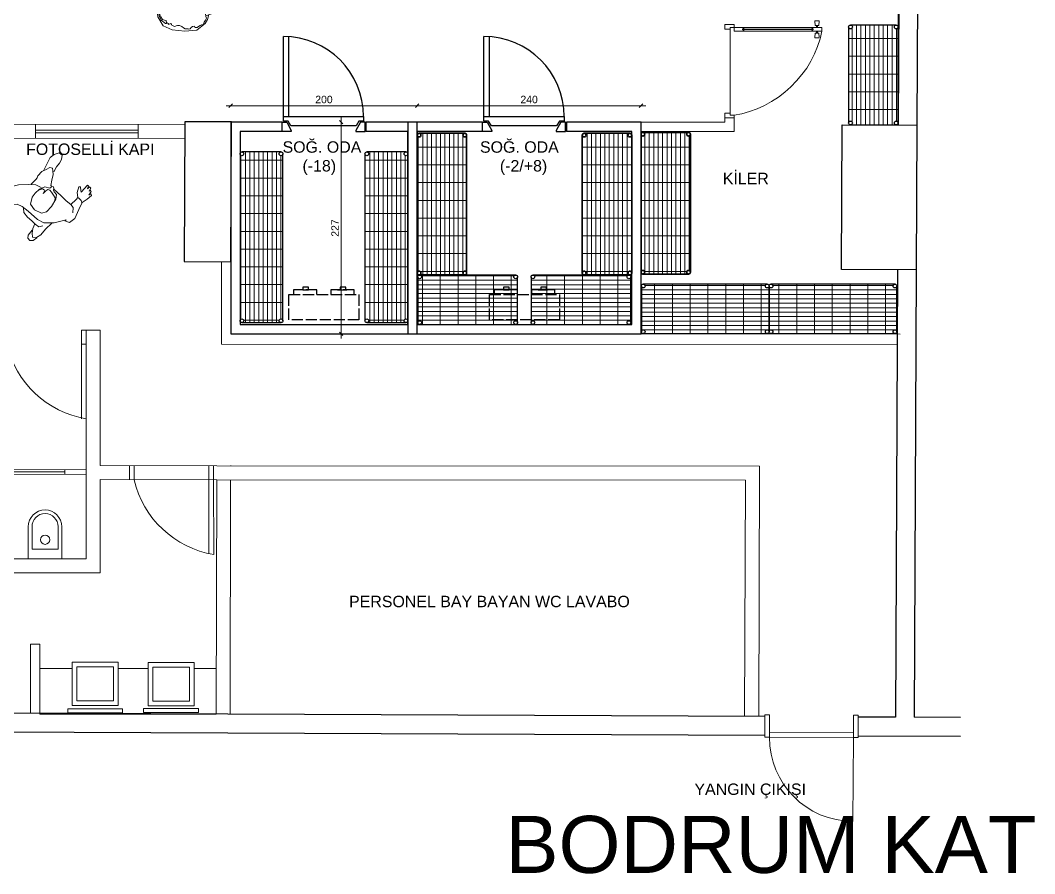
# Model space of a CAD drawing. Header units: inches. Extents: x 33469 to 138684, y -86444 to -29699.
# Drawn here: x 77168 to 78256, y -42187 to -41272 of the extents above; entities that cross this region are included whole.
import ezdxf

# ---------------------------------------------------------------- set-up
doc = ezdxf.new("R2010")
doc.units = ezdxf.units.IN
doc.header["$MEASUREMENT"] = 0
doc.linetypes.add('ACAD_ISO02W100', pattern=[15, 12, -3])
doc.layers.get('0').update_dxf_attribs({"lineweight": 9})
doc.layers.get('Defpoints').update_dxf_attribs({"lineweight": 15})
for name, color, linetype, lineweight in [('-DWG_ANA', 7, 'Continuous', 50), ('2d-yazı', 255, 'Continuous', 20), ('CİHAZ', 7, 'Continuous', 15), ('KAPı', 7, 'Continuous', 5), ('Layer4', 200, 'Continuous', 9), ('olcu', 7, 'Continuous', 15), ('s-kapi', 140, 'Continuous', 25), ('TEFRIS', 251, 'Continuous', 5)]:
    doc.layers.add(name, color=color, linetype=linetype, lineweight=lineweight)
doc.layers.add('2-SPS-IBW', color=5, linetype='Continuous')
doc.layers.add('2-SPS-RCN', color=2, linetype='Continuous')
doc.styles.add('ATALAY', font='arial.ttf')
doc.styles.add('oz2', font='arial.ttf', dxfattribs={"height": 8})
doc.dimstyles.new('Copy of 1_100', dxfattribs={"dimscale": 25, "dimtxt": 8, "dimasz": 0.15, "dimexe": 0.2, "dimexo": 0, "dimgap": 0.1, "dimtad": 1, "dimrnd": 1, "dimzin": 12, "dimdsep": 46, "dimtxsty": 'oz2', "dimblk": 'OBLIQUE', "dimcen": 0, "dimdle": 0.2, "dimse1": 1, "dimse2": 1, "dimclrd": 256, "dimclre": 256, "dimclrt": 256, "dimadec": 0, "dimazin": 0, "dimtfac": 0.18, "dimtix": 1, "dimtmove": 2, "dimatfit": 0, "dimldrblk": 'OBLIQUE', "dimfxl": 1, "dimtolj": 1, "dimtzin": 0, "dimlwd": -1, "dimlwe": -1, "dimarcsym": 0})

# ---------------------------------------------------------------- blocks, each defined once
blk = doc.blocks.new('A$C185E62C8')
at = {"layer": 's-kapi', "linetype": 'ACAD_ISO02W100'}
for points in [[(75, 8), (0, 8), (0, 35), (75, 35)], [(14, 3), (14, 0), (20, 0), (20, 3)], [(54, 3), (54, 0), (60, 0), (60, 3)]]:
    blk.add_lwpolyline(points, close=True, dxfattribs=at)
for points in [[(5, 8), (5, 3), (30, 3), (30, 8)], [(22.9, 3), (12.9, 3)], [(45, 8), (45, 3), (70, 3), (70, 8)]]:
    blk.add_lwpolyline(points, dxfattribs=at)
blk = doc.blocks.new('A$C65CD48C0')
at = {"layer": 's-kapi', "linetype": 'Continuous'}
for points in [[(0, 102), (0, 92), (5, 92), (10, 101), (10, 102)], [(89, 102), (89, 92), (84, 92), (79, 101), (79, 102)], [(87.5, 91), (87.5, 86), (1.5, 86), (1.5, 91), (6.5, 91), (9.5, 96), (79.5, 96), (82.5, 91)]]:
    blk.add_lwpolyline(points, close=True, dxfattribs=at)
for points in [[(81.5, 86), (81.5, 0.2)], [(87.5, 86), (87.5, 0)]]:
    blk.add_lwpolyline(points, dxfattribs=at)
blk.add_arc((87.5, 86), 86, 180, 270, dxfattribs=at)
blk = doc.blocks.new('470')
at = {"layer": 'KAPı'}
h = blk.add_hatch(dxfattribs=at)
h.set_pattern_fill('GRATE', color=4, scale=6, style=0)
h.set_pattern_definition([(0, (8084.701, -1385.949), (0, 4.7625), []), (90, (8084.7, -1385.949), (-19.05, 1e-15), [])])
h.paths.add_polyline_path([(6561, 3664.3, -0.414214), (6563, 3662.3, -1), (6559, 3662.3), (6559, 3620.3, -1), (6563, 3620.3, -0.414214), (6561, 3618.3), (6740, 3618.3, -0.414214), (6738, 3620.3, -1), (6742, 3620.3), (6742, 3662.3, -1), (6738, 3662.3, -0.414214), (6740, 3664.3)])
at = {"layer": 'CİHAZ', "color": 6, "lineweight": 30}
for points in [[(6559, 3662.3), (6559, 3620.3)], [(6740, 3664.3), (6561, 3664.3)], [(6742, 3620.3), (6742, 3662.3)], [(6561, 3618.3), (6740, 3618.3)]]:
    blk.add_lwpolyline(points, dxfattribs=at)
for centre in [(6561, 3662.3), (6740, 3662.3), (6561, 3620.3), (6740, 3620.3)]:
    blk.add_circle(centre, 2, dxfattribs=at)
blk = doc.blocks.new('0460')
at = {"layer": 'KAPı'}
h = blk.add_hatch(dxfattribs=at)
h.set_pattern_fill('GRATE', color=4, scale=6, style=0)
h.set_pattern_definition([(0, (8337.18, -1305.273), (0, 4.7625), []), (90, (8337.18, -1305.273), (-19.05, 1e-15), [])])
h.paths.add_polyline_path([(6813.5, 3752, -0.414214), (6815.5, 3750, -1), (6811.5, 3750), (6811.5, 3701, -1), (6815.5, 3701, -0.414214), (6813.5, 3699), (6961.5, 3699, -0.414214), (6959.5, 3701, -1), (6963.5, 3701), (6963.5, 3750, -1), (6959.5, 3750, -0.414214), (6961.5, 3752)])
at = {"layer": 'CİHAZ', "color": 6, "lineweight": 35}
for points in [[(6811.5, 3750), (6811.5, 3701)], [(6961.5, 3752), (6813.5, 3752)], [(6963.5, 3701), (6963.5, 3750)], [(6813.5, 3699), (6961.5, 3699)]]:
    blk.add_lwpolyline(points, dxfattribs=at)
for centre in [(6813.5, 3750), (6961.5, 3750), (6813.5, 3701), (6961.5, 3701)]:
    blk.add_circle(centre, 2, dxfattribs=at)
blk = doc.blocks.new('0458')
at = {"layer": 'KAPı'}
h = blk.add_hatch(dxfattribs=at)
h.set_pattern_fill('GRATE', color=4, scale=6, style=0)
h.set_pattern_definition([(0, (8335.027, -1208.5916), (0, 4.7625), []), (90, (8335.027, -1208.592), (-19.05, 1e-15), [])])
h.paths.add_polyline_path([(6811.3, 3848.7, -0.414214), (6813.3, 3846.7, -1), (6809.3, 3846.7), (6809.3, 3797.7, -1), (6813.3, 3797.7, -0.414214), (6811.3, 3795.7), (6944.3, 3795.7, -0.414214), (6942.3, 3797.7, -1), (6946.3, 3797.7), (6946.3, 3846.7, -1), (6942.3, 3846.7, -0.414214), (6944.3, 3848.7)])
at = {"layer": 'CİHAZ', "color": 6, "lineweight": 30}
for points in [[(6809.3, 3846.7), (6809.3, 3797.7)], [(6944.3, 3848.7), (6811.3, 3848.7)], [(6946.3, 3797.7), (6946.3, 3846.7)], [(6811.3, 3795.7), (6944.3, 3795.7)]]:
    blk.add_lwpolyline(points, dxfattribs=at)
for centre in [(6811.3, 3846.7), (6944.3, 3846.7), (6811.3, 3797.7), (6944.3, 3797.7)]:
    blk.add_circle(centre, 2, dxfattribs=at)
blk = doc.blocks.new('0454')
at = {"layer": 'KAPı'}
h = blk.add_hatch(dxfattribs=at)
h.set_pattern_fill('GRATE', color=4, scale=6, style=0)
h.set_pattern_definition([(0, (8335.027, -1021.127), (0, 4.7625), []), (90, (8335.027, -1021.127), (-19.05, 1e-15), [])])
h.paths.add_polyline_path([(6811.3, 4036.1, -0.414214), (6813.3, 4034.1, -1), (6809.3, 4034.1), (6809.3, 3985.1, -1), (6813.3, 3985.1, -0.414214), (6811.3, 3983.1), (6914.3, 3983.1, -0.414214), (6912.3, 3985.1, -1), (6916.3, 3985.1), (6916.3, 4034.1, -1), (6912.3, 4034.1, -0.414214), (6914.3, 4036.1)])
at = {"layer": 'CİHAZ', "color": 6, "lineweight": 30}
for points in [[(6914.3, 4036.1), (6811.3, 4036.1)], [(6809.3, 4034.1), (6809.3, 3985.1)], [(6916.3, 3985.1), (6916.3, 4034.1)], [(6811.3, 3983.1), (6914.3, 3983.1)]]:
    blk.add_lwpolyline(points, dxfattribs=at)
for centre in [(6811.3, 4034.1), (6914.3, 4034.1), (6811.3, 3985.1), (6914.3, 3985.1)]:
    blk.add_circle(centre, 2, dxfattribs=at)
blk = doc.blocks.new('04567')
for p, q in [((4074.4, 1193.6), (4074.4, 1197.5)), ((4074.9, 1198), (4078.9, 1197.6)), ((4079.4, 1197.1), (4079.4, 1194)), ((4081.4, 1200.6), (4085.4, 1200.6)), ((4081.4, 1190.6), (4081.4, 1200.6)), ((4085.4, 1200.6), (4085.4, 1190.6)), ((4087.5, 1197.1), (4087.5, 1194)), ((4091.9, 1198), (4087.9, 1197.6)), ((4092.5, 1193.6), (4092.5, 1197.5)), ((4078.9, 1193.5), (4074.9, 1193.1)), ((4079.4, 1196.1), (4081.4, 1196.1)), ((4079.4, 1195.1), (4079.4, 1196.1)), ((4081.4, 1195.1), (4079.4, 1195.1)), ((4081.4, 1196.1), (4081.4, 1195.1)), ((4081.4, 1190.6), (4081.4, 1116.6)), ((4082.9, 1190.6), (4081.4, 1190.6)), ((4082.9, 1191.6), (4082.9, 1190.6)), ((4083.9, 1191.6), (4082.9, 1191.6)), ((4083.2, 1191.6), (4083.2, 1115.6)), ((4083.4, 1191.6), (4083.4, 1115.6)), ((4083.7, 1191.6), (4083.7, 1115.6)), ((4083.9, 1190.6), (4083.9, 1191.6)), ((4085.4, 1190.6), (4083.9, 1190.6)), ((4085.4, 1196.1), (4085.4, 1195.1)), ((4087.5, 1196.1), (4085.4, 1196.1)), ((4085.4, 1195.1), (4087.5, 1195.1)), ((4085.4, 1190.6), (4085.4, 1116.6)), ((4087.5, 1195.1), (4087.5, 1196.1)), ((4087.9, 1193.5), (4091.9, 1193.1)), ((4081.4, 1116.6), (4081.4, 1106.6)), ((4082.9, 1116.6), (4081.4, 1116.6)), ((4082.9, 1115.6), (4082.9, 1116.6)), ((4083.9, 1115.6), (4082.9, 1115.6)), ((4083.9, 1116.6), (4083.9, 1115.6)), ((4085.4, 1116.6), (4083.9, 1116.6)), ((4085.4, 1106.6), (4085.4, 1116.6)), ((3988.4, 1106.6), (3991.4, 1106.6)), ((3988.4, 1096.6), (3988.4, 1106.6)), ((3991.4, 1106.6), (3991.4, 1102.6)), ((3991.4, 1102.6), (3993.4, 1102.6)), ((3993.4, 1102.6), (4083.4, 1102.6)), ((3993.4, 1102.6), (3993.4, 1096.6)), ((4081.4, 1106.6), (4085.4, 1106.6)), ((4083.4, 1102.6), (4083.4, 1096.6)), ((4085.4, 1102.6), (4083.4, 1102.6)), ((4088.4, 1106.6), (4085.4, 1106.6)), ((4085.4, 1106.6), (4085.4, 1102.6)), ((4088.4, 1096.6), (4088.4, 1106.6)), ((3993.4, 1096.6), (3988.4, 1096.6)), ((4083.4, 1096.6), (4088.4, 1096.6))]:
    blk.add_line(p, q)
for centre, major_axis, ratio, start_param, end_param in [((4075.4, 1116.3), (65.6, 68.5), 0.782726, 0.814304, 2.327289), ((4074.9, 1197.5), (0.354, 0.354), 1, 0.68573, 2.356194), ((4078.9, 1197.1), (-0.354, 0.354), 1, 3.926991, 5.398118), ((4088, 1197.1), (0.354, 0.354), 1, 0.885067, 2.356194), ((4092, 1197.5), (0.354, 0.354), 1, 5.497787, 7.168252), ((4074.9, 1193.6), (-0.354, 0.354), 1, 0.785398, 2.455863), ((4078.9, 1194), (0.354, 0.354), 1, 4.026659, 5.497787), ((4083.1, 1190.7), (-0.584, 0.584), 1, 0.897697, 2.413612), ((4083.7, 1190.7), (0.584, 0.584), 1, 3.869573, 5.385489), ((4088, 1194), (-0.354, 0.354), 1, 0.785398, 2.256526), ((4092, 1193.6), (0.354, 0.354), 1, 3.827322, 5.497787), ((4083.1, 1116.5), (0.584, 0.584), 1, 0.72798, 2.243896), ((4083.7, 1116.5), (-0.584, 0.584), 1, 4.039289, 5.555205)]:
    blk.add_ellipse(centre, major_axis=major_axis, ratio=ratio, start_param=start_param, end_param=end_param)
blk = doc.blocks.new('1035')
at = {"layer": 'TEFRIS', "lineweight": -2}
for p, q in [((5445.6, 1599.4), (5444.6, 1598)), ((5450.3, 1598.1), (5445.6, 1599.4)), ((5449.6, 1600.9), (5447.7, 1599.8)), ((5447.7, 1599.8), (5450.3, 1598.1)), ((5454.7, 1597.8), (5449.6, 1600.9)), ((5440.8, 1595.1), (5440.4, 1593.8)), ((5440.4, 1593.8), (5449.6, 1589.2)), ((5444.1, 1594.7), (5440.8, 1595.1)), ((5442.6, 1598), (5441.5, 1596.4)), ((5441.5, 1596.4), (5444.1, 1594.7)), ((5446, 1597.2), (5442.6, 1598)), ((5447.8, 1588.4), (5444.4, 1587.2)), ((5444.6, 1598), (5446, 1597.2)), ((5449.6, 1589.2), (5447.8, 1588.4)), ((5459.8, 1593.5), (5454.7, 1597.8)), ((5468.1, 1592.4), (5459.8, 1593.5)), ((5478.7, 1591), (5468.1, 1592.4)), ((5484.4, 1587), (5478.7, 1591)), ((5444.4, 1587.2), (5444.9, 1585.3)), ((5444.9, 1585.3), (5451.1, 1585.2)), ((5451.1, 1585.2), (5456.2, 1587.6)), ((5456.2, 1587.6), (5458.5, 1586.5)), ((5458.5, 1586.5), (5465.5, 1582.7)), ((5465.5, 1582.7), (5463.3, 1576.6)), ((5489.4, 1571.3), (5482.6, 1582.7)), ((5482.6, 1582.7), (5484.2, 1581.6)), ((5484.2, 1581.6), (5484.4, 1587)), ((5459.2, 1569.4), (5455.2, 1560.8)), ((5463.3, 1576.6), (5459.2, 1569.4)), ((5492.9, 1560.6), (5489.4, 1571.3)), ((5491.2, 1553.3), (5492.9, 1560.6)), ((5457.2, 1546.9), (5456.1, 1540.6)), ((5485.5, 1541), (5491.2, 1553.3)), ((5456.1, 1540.6), (5457.9, 1533.3)), ((5482.7, 1533.4), (5485.5, 1541)), ((5457.9, 1533.3), (5461.6, 1522.8)), ((5481.8, 1527.3), (5482.7, 1533.4)), ((5483.5, 1524), (5481.8, 1527.3)), ((5486.3, 1520.7), (5483.5, 1524)), ((5461.6, 1522.8), (5464.7, 1517.7)), ((5464.7, 1517.7), (5472.8, 1514.3)), ((5472.8, 1514.3), (5475.3, 1510.4)), ((5485.3, 1515.2), (5487, 1518)), ((5489.3, 1516.7), (5485.3, 1515.2)), ((5487, 1518), (5486.3, 1520.7)), ((5491.8, 1516.2), (5489.3, 1516.7)), ((5489.4, 1512.2), (5489.5, 1513.9)), ((5494, 1509.3), (5489.4, 1512.2)), ((5489.5, 1513.9), (5491.8, 1514.8)), ((5491.8, 1514.8), (5491.8, 1516.2)), ((5475.3, 1510.4), (5481, 1508.8)), ((5481, 1508.8), (5482, 1505.5)), ((5482, 1505.5), (5486.2, 1502.2)), ((5487.4, 1502.7), (5485.9, 1505.3)), ((5485.9, 1505.3), (5490.3, 1503.2)), ((5486.2, 1502.2), (5487.4, 1502.7)), ((5491.6, 1504), (5488.1, 1506.7)), ((5488.1, 1506.7), (5493.5, 1505)), ((5494.6, 1506.1), (5489.7, 1508.9)), ((5489.7, 1508.9), (5493.5, 1508)), ((5490.3, 1503.2), (5491.6, 1504)), ((5493.5, 1508), (5494, 1509.3)), ((5493.5, 1505), (5494.6, 1506.1))]:
    blk.add_line(p, q, dxfattribs=at)
for points in [[(5460.5, 1593.4), (5458, 1591.9), (5456.4, 1588.3)], [(5465.4, 1582.5), (5467.7, 1585.9), (5473.3, 1587.1)], [(5496.5, 1551.6), (5502.1, 1551.1), (5506.9, 1552.1), (5510.9, 1553.6), (5510.1, 1557.6), (5506, 1561.3), (5498.5, 1564.5), (5490.5, 1568.9)], [(5438.7, 1544.2), (5423.8, 1546.9), (5419.2, 1549.8), (5416.1, 1554.4), (5417.5, 1558.4), (5422, 1559), (5426.6, 1558), (5431.3, 1556.1), (5437.3, 1554.9)], [(5452.7, 1556.9), (5452.1, 1556.2), (5446.5, 1555.7), (5440.2, 1555.3), (5436.4, 1553.7), (5433.9, 1552.4), (5434.1, 1549.4), (5437.2, 1546.5), (5440.5, 1542.6), (5446.5, 1539.9), (5448.7, 1539.8), (5450.6, 1538.9), (5457, 1535.6)], [(5460.2, 1545.8), (5458.1, 1548.8), (5458.6, 1550.8), (5460.1, 1551.5), (5462.7, 1550.8), (5459.3, 1552.6), (5457.3, 1554.5), (5457.3, 1556.7), (5458.8, 1558.9), (5461.2, 1562), (5463.6, 1564.6), (5466.5, 1565)], [(5483.9, 1535.2), (5488.2, 1536.9), (5492.1, 1542.1), (5494.5, 1547.9), (5496.7, 1552.1), (5498.5, 1556.9), (5496.1, 1560.7)], [(5504, 1551.1), (5510.3, 1548.6), (5513.4, 1549), (5515.2, 1551.8), (5514.2, 1555.3), (5510.1, 1558.3)], [(5485, 1515.2), (5483.6, 1511.8), (5481.1, 1509)]]:
    blk.add_lwpolyline(points, dxfattribs=at)
blk.add_lwpolyline([(5452.6, 1559), (5453.3, 1557.4), (5455.1, 1556), (5455.4, 1550.5), (5459.5, 1545.8), (5464.8, 1542.6), (5470.1, 1540.7), (5477.6, 1541.3), (5482.3, 1546.9), (5483.6, 1555.4), (5480.5, 1559.8), (5473.4, 1563.5), (5464.8, 1565.7), (5459.7, 1564.9), (5457.5, 1561.5), (5456.5, 1560.4), (5453.9, 1560.1)], close=True, dxfattribs=at)
blk = doc.blocks.new('02007')
at = {"layer": 'TEFRIS', "lineweight": -2}
for p, q in [((22505.4, 8449), (22508.4, 8455.9)), ((22501.1, 8440.5), (22502.9, 8447.1)), ((22502.9, 8447.1), (22505, 8450.3)), ((22505, 8450.3), (22505.4, 8449)), ((22498.2, 8419.3), (22499.8, 8431.4)), ((22499.8, 8431.4), (22500.3, 8434.3)), ((22500.3, 8434.3), (22501.8, 8435.5)), ((22502.2, 8437.6), (22501.1, 8440.5)), ((22501.8, 8435.5), (22502.2, 8437.6)), ((22502.2, 8435.2), (22503.6, 8433.6)), ((22503.6, 8433.6), (22506.6, 8433.6)), ((22506.6, 8433.6), (22507.3, 8434.4)), ((22507, 8431.8), (22509.2, 8423)), ((22507.9, 8436.6), (22508.3, 8435.7)), ((22508.3, 8435.7), (22508.4, 8433.9)), ((22553, 8431.2), (22553.5, 8432.2)), ((22554.1, 8428.5), (22553, 8431.2)), ((22553.5, 8432.2), (22555, 8431.4)), ((22554.1, 8434.3), (22555.2, 8434.9)), ((22555, 8431.4), (22554.1, 8434.3)), ((22555.2, 8434.9), (22556.2, 8434.4)), ((22556.2, 8434.4), (22556.5, 8435.2)), ((22556.5, 8435.2), (22558, 8434.9)), ((22558, 8434.9), (22559.6, 8429.8)), ((22559.6, 8429.8), (22559.5, 8432.2)), ((22559.5, 8432.2), (22560.6, 8431.5)), ((22560.6, 8431.5), (22561.5, 8429.9)), ((22509.2, 8423), (22513.5, 8412.2)), ((22515.4, 8419.9), (22513.5, 8412.2)), ((22548, 8421.8), (22545.9, 8415.9)), ((22549.7, 8423.6), (22548, 8421.8)), ((22551.7, 8422), (22549.7, 8423.6)), ((22554.7, 8416.2), (22551.7, 8422)), ((22552, 8428.6), (22552.2, 8429.7)), ((22555.1, 8420.9), (22552, 8428.6)), ((22552.2, 8429.7), (22554.1, 8428.5)), ((22557.8, 8414), (22555.1, 8420.9)), ((22561.5, 8429.9), (22561.9, 8426.8)), ((22561.9, 8426.8), (22562.9, 8422.3)), ((22562.9, 8422.3), (22562.6, 8418.4)), ((22499.7, 8406.3), (22498.2, 8419.3)), ((22513.5, 8412.2), (22512.5, 8407.1)), ((22516.9, 8417.6), (22515.9, 8418.9)), ((22518.6, 8413.8), (22516.9, 8417.6)), ((22518.4, 8408), (22522.1, 8411.6)), ((22519.2, 8410.1), (22518.6, 8413.8)), ((22522.1, 8411.6), (22525.8, 8412)), ((22525.8, 8412), (22534.9, 8409.6)), ((22528.1, 8407.6), (22529.9, 8408.8)), ((22529.9, 8408.8), (22532.3, 8408.8)), ((22532.3, 8408.8), (22532, 8407.3)), ((22534.9, 8409.6), (22544.6, 8410.8)), ((22544.6, 8410.8), (22549.8, 8410.1)), ((22545.9, 8415.9), (22545.3, 8411.4)), ((22549.8, 8410.1), (22551.9, 8406.7)), ((22554.9, 8407.3), (22554.7, 8416.2)), ((22557, 8411.9), (22557.8, 8414)), ((22558.9, 8406.2), (22557, 8411.9)), ((22557.7, 8412.1), (22559.8, 8411.9)), ((22559.8, 8411.9), (22562.2, 8412.6)), ((22562.2, 8412.6), (22564, 8413.3)), ((22562.6, 8418.4), (22562.8, 8415.4)), ((22562.8, 8415.4), (22565.2, 8414.5)), ((22565.2, 8414.5), (22567.3, 8408.8)), ((22567.3, 8408.8), (22569.4, 8407.8)), ((22500.6, 8400.9), (22499.7, 8406.3)), ((22500.1, 8397), (22500.6, 8400.9)), ((22512.5, 8407.1), (22512.6, 8402.4)), ((22512.6, 8402.4), (22514.1, 8399.7)), ((22514.1, 8399.7), (22515.9, 8397.2)), ((22515.8, 8398.5), (22516, 8402.6)), ((22517.5, 8396.4), (22515.8, 8398.5)), ((22516, 8402.6), (22518.4, 8408)), ((22522.2, 8395.9), (22523.4, 8397.8)), ((22523.4, 8397.8), (22524.3, 8398.4)), ((22524.3, 8398.4), (22524.4, 8400.2)), ((22524.4, 8400.2), (22524.9, 8402.8)), ((22524.9, 8402.8), (22526.2, 8403.6)), ((22526.2, 8403.6), (22527.1, 8404.2)), ((22527.1, 8404.2), (22527.5, 8406.3)), ((22527.5, 8406.3), (22528.1, 8407.6)), ((22532, 8407.3), (22532.3, 8405.3)), ((22532.3, 8405.3), (22533.7, 8404.3)), ((22533.2, 8404.5), (22533.4, 8404.5)), ((22533.4, 8404.5), (22534.2, 8405.8)), ((22533.7, 8404.3), (22536.1, 8404.2)), ((22534.2, 8405.8), (22535.3, 8406.8)), ((22535.3, 8406.8), (22536.3, 8405.6)), ((22536.1, 8404.2), (22537.7, 8404.7)), ((22536.3, 8405.6), (22537.5, 8404.3)), ((22537.5, 8404.3), (22537.6, 8404.2)), ((22537.7, 8404.7), (22539.6, 8403.9)), ((22539.6, 8403.9), (22541.9, 8402)), ((22541.9, 8402), (22543.4, 8401)), ((22543.4, 8401), (22545.1, 8400.9)), ((22545.1, 8400.9), (22546, 8400.6)), ((22546, 8400.6), (22547.2, 8399.2)), ((22547.2, 8399.2), (22547.5, 8396.8)), ((22551.9, 8406.7), (22553.5, 8402.2)), ((22552, 8407.7), (22556.8, 8406.3)), ((22556.8, 8406.3), (22558.8, 8404.7)), ((22558, 8396.3), (22559.9, 8397.9)), ((22559, 8404), (22558.9, 8406.2)), ((22559.2, 8401.2), (22559, 8404)), ((22559.9, 8397.9), (22559.2, 8401.2)), ((22569.4, 8407.8), (22572.2, 8401.8)), ((22572.2, 8401.8), (22573.7, 8396)), ((22501.3, 8392.4), (22500.1, 8397)), ((22503.4, 8389), (22501.3, 8392.4)), ((22506.8, 8387.3), (22503.4, 8389)), ((22507.3, 8379.3), (22506.2, 8388.2)), ((22509.7, 8383.8), (22506.8, 8387.3)), ((22511.2, 8386.6), (22512.8, 8388.3)), ((22512.8, 8388.3), (22514.9, 8389.7)), ((22514.9, 8389.7), (22516, 8392.7)), ((22515.9, 8397.2), (22517.5, 8396.4)), ((22516, 8392.7), (22517.8, 8393)), ((22517.8, 8393), (22519, 8391.8)), ((22519, 8391.8), (22519.2, 8390.7)), ((22519.2, 8390.7), (22519.3, 8389.1)), ((22519.3, 8389.1), (22520.9, 8390.3)), ((22520.9, 8390.3), (22521.8, 8391.6)), ((22521.8, 8391.6), (22522, 8393.5)), ((22522, 8393.5), (22522.2, 8395.9)), ((22547.5, 8396.8), (22547.2, 8396.1)), ((22547.2, 8396.1), (22547.3, 8394.6)), ((22547.3, 8394.6), (22548.5, 8393)), ((22548.5, 8393), (22548.8, 8390.5)), ((22548.8, 8390.5), (22548.9, 8389.4)), ((22548.9, 8389.4), (22550.9, 8389.3)), ((22550.9, 8389.3), (22551.6, 8390.5)), ((22551.2, 8390.8), (22552.1, 8391.6)), ((22551.6, 8390.5), (22551.2, 8390.8)), ((22552.1, 8391.6), (22553.6, 8390.4)), ((22553.5, 8396.2), (22554.5, 8394.6)), ((22553.6, 8390.4), (22555.3, 8387.2)), ((22554.5, 8394.6), (22556.6, 8394.3)), ((22555.3, 8387.2), (22555.2, 8385.7)), ((22556.6, 8394.3), (22558, 8396.3)), ((22573.6, 8391.7), (22571.5, 8386.3)), ((22573.7, 8396), (22573.6, 8391.7)), ((22512.8, 8369.6), (22507.3, 8379.3)), ((22507.7, 8384.8), (22509, 8379.8)), ((22509, 8379.8), (22510.7, 8375.6)), ((22509.5, 8381.3), (22509.8, 8383.4)), ((22510.6, 8379.2), (22509.5, 8381.3)), ((22510, 8382.7), (22509.7, 8383.8)), ((22509.8, 8383.4), (22511.2, 8386.6)), ((22512.4, 8376.4), (22510.6, 8379.2)), ((22514.3, 8375.6), (22512.4, 8376.4)), ((22555.2, 8385.7), (22556.2, 8384)), ((22556.2, 8384), (22558, 8384.8)), ((22558, 8384.8), (22558.7, 8385)), ((22560.5, 8376.5), (22558, 8372)), ((22558.6, 8383.9), (22558.1, 8383)), ((22558.1, 8383), (22558.3, 8382.6)), ((22559.5, 8377.9), (22558.2, 8375.6)), ((22558.3, 8382.6), (22558.7, 8379.7)), ((22558.7, 8385), (22558.6, 8383.9)), ((22558.7, 8379.7), (22559.5, 8377.9)), ((22560.8, 8381.2), (22559.3, 8380.7)), ((22561.9, 8381.8), (22560.5, 8376.5)), ((22565.9, 8382.8), (22560.8, 8381.2)), ((22571.5, 8386.3), (22565.9, 8382.8)), ((22510.7, 8375.6), (22515.6, 8372.2)), ((22522.6, 8365.4), (22512.8, 8369.6)), ((22516.3, 8375.3), (22514.3, 8375.6)), ((22515.6, 8372.2), (22517.4, 8371.9)), ((22516.6, 8372.8), (22516.3, 8375.3)), ((22517.4, 8372.8), (22516.6, 8372.8)), ((22518.7, 8372.2), (22517.4, 8372.8)), ((22518.5, 8372), (22518.7, 8372.2)), ((22518.8, 8371.1), (22518.5, 8372)), ((22519.5, 8371.5), (22518.8, 8371.1)), ((22521.1, 8372.1), (22519.5, 8371.5)), ((22521.7, 8371.2), (22521.1, 8372.1)), ((22522.3, 8370.5), (22521.7, 8371.2)), ((22524.4, 8369.2), (22522.3, 8370.5)), ((22536.1, 8364), (22522.6, 8365.4)), ((22525.5, 8369.1), (22524.4, 8369.2)), ((22526.9, 8369.7), (22525.5, 8369.1)), ((22528.4, 8370), (22526.9, 8369.7)), ((22530.4, 8369.9), (22528.4, 8370)), ((22533, 8369), (22530.4, 8369.9)), ((22534.6, 8367.6), (22533, 8369)), ((22536.7, 8366.6), (22534.6, 8367.6)), ((22548.9, 8365.1), (22536.1, 8364)), ((22539.6, 8366.4), (22536.7, 8366.6)), ((22540.6, 8366.1), (22539.6, 8366.4)), ((22541.8, 8366.4), (22540.6, 8366.1)), ((22543, 8367.9), (22541.8, 8366.4)), ((22544.4, 8369.1), (22543, 8367.9)), ((22546.1, 8369.2), (22544.4, 8369.1)), ((22546.5, 8368.5), (22546.1, 8369.2)), ((22547.6, 8368), (22546.5, 8368.5)), ((22549.3, 8367.8), (22547.6, 8368)), ((22558, 8372), (22548.9, 8365.1)), ((22550.9, 8368.8), (22549.3, 8367.8)), ((22552.6, 8370), (22550.9, 8368.8)), ((22553.9, 8370.8), (22552.6, 8370)), ((22555.3, 8370.9), (22553.9, 8370.8)), ((22556.6, 8370.8), (22555.3, 8370.9)), ((22556.8, 8373.5), (22556.2, 8371.5)), ((22556.2, 8371.5), (22556.4, 8371.1)), ((22556.4, 8371.1), (22556.6, 8370.8)), ((22558.2, 8375.6), (22556.8, 8373.5))]:
    blk.add_line(p, q, dxfattribs=at)
at = {"layer": 'TEFRIS', "lineweight": -2, "extrusion": (0, 0, -1)}
for p, q in [((22507, 8458.9), (22507, 8431.8)), ((22559, 8460), (22508.1, 8460)), ((22509, 8456.5), (22509, 8426.5)), ((22556.5, 8458), (22510.5, 8458)), ((22558, 8456.5), (22558, 8434.9)), ((22560, 8458.9), (22560, 8431.8)), ((22516, 8451), (22516, 8433.1)), ((22519.4, 8451.2), (22519.4, 8433.2)), ((22544.9, 8451.4), (22544.9, 8433.1)), ((22554.2, 8423), (22509.2, 8423)), ((22553.4, 8425), (22510.5, 8425))]:
    blk.add_line(p, q, dxfattribs=at)
for centre, radius in [((-22532.3, 8442.2), 10.5), ((-22551.4, 8449), 3.59), ((-22532.3, 8442.2), 7.5), ((-22551.8, 8437), 3.59)]:
    blk.add_circle(centre, radius, dxfattribs=at)
for centre, radius, start, end in [((-22508.1, 8458.9), 1.06, 359.2531, 89.2531), ((-22510.5, 8456.5), 1.5, 0, 90), ((-22556.5, 8456.5), 1.5, 90, 180), ((-22559, 8458.9), 1.06, 90.7469, 180.7469), ((-22510.5, 8426.5), 1.5, 270, 0)]:
    blk.add_arc(centre, radius, start, end, dxfattribs=at)
blk = doc.blocks.new('_Oblique')
at = {"layer": 'olcu', "color": 0, "lineweight": -2}
blk.add_line((-0.5, -0.5), (0.5, 0.5), dxfattribs=at)
blk = doc.blocks.new('*D399')
at = {"layer": 'Defpoints', "color": 0, "linetype": 'ByBlock', "ltscale": 3, "transparency": 16777216}
for p in [(77593.9, -41363.6), (77393.9, -41381.3, 0), (77593.9, -41381.3, 0)]:
    blk.add_point(p, dxfattribs=at)
at = {"layer": 'Layer4', "ltscale": 3, "transparency": 16777216}
blk.add_line((77388.9, -41363.6), (77598.9, -41363.6), dxfattribs=at)
at = {"layer": 'Layer4', "linetype": 'ByBlock', "ltscale": 3, "transparency": 16777216, "xscale": 3.75, "yscale": 3.75, "zscale": 3.75, "rotation": 180}
blk.add_blockref('_Oblique', (77393.9, -41363.6), dxfattribs=at)
at = {"layer": 'Layer4', "linetype": 'ByBlock', "ltscale": 3, "transparency": 16777216, "xscale": 3.75, "yscale": 3.75, "zscale": 3.75}
blk.add_blockref('_Oblique', (77593.9, -41363.6), dxfattribs=at)
at = {"layer": 'Layer4', "linetype": 'ByBlock', "ltscale": 3, "transparency": 16777216, "insert": (77493.9, -41357), "char_height": 8, "attachment_point": 5, "style": 'oz2'}
blk.add_mtext('\\A1;200', dxfattribs=at)
blk = doc.blocks.new('*D400')
at = {"layer": 'Defpoints', "color": 0, "linetype": 'ByBlock', "ltscale": 3, "transparency": 16777216}
for p in [(77833.9, -41363.6), (77593.9, -41381.3, 0), (77833.9, -41381.3, 0)]:
    blk.add_point(p, dxfattribs=at)
at = {"layer": 'Layer4', "ltscale": 3, "transparency": 16777216}
blk.add_line((77588.9, -41363.6), (77838.9, -41363.6), dxfattribs=at)
at = {"layer": 'Layer4', "linetype": 'ByBlock', "ltscale": 3, "transparency": 16777216, "xscale": 3.75, "yscale": 3.75, "zscale": 3.75, "rotation": 180}
blk.add_blockref('_Oblique', (77593.9, -41363.6), dxfattribs=at)
at = {"layer": 'Layer4', "linetype": 'ByBlock', "ltscale": 3, "transparency": 16777216, "xscale": 3.75, "yscale": 3.75, "zscale": 3.75}
blk.add_blockref('_Oblique', (77833.9, -41363.6), dxfattribs=at)
at = {"layer": 'Layer4', "linetype": 'ByBlock', "ltscale": 3, "transparency": 16777216, "insert": (77713.9, -41357), "char_height": 8, "attachment_point": 5, "style": 'oz2'}
blk.add_mtext('\\A1;240', dxfattribs=at)
blk = doc.blocks.new('*D401')
at = {"layer": 'Defpoints', "color": 0, "linetype": 'ByBlock', "ltscale": 3, "transparency": 16777216}
for p in [(77583.9, -41381.3, 0), (77512.4, -41608.3), (77583.9, -41608.3, 0)]:
    blk.add_point(p, dxfattribs=at)
at = {"layer": 'Layer4', "ltscale": 3, "transparency": 16777216}
blk.add_line((77512.4, -41376.3), (77512.4, -41613.3), dxfattribs=at)
at = {"layer": 'Layer4', "linetype": 'ByBlock', "ltscale": 3, "transparency": 16777216, "xscale": 3.75, "yscale": 3.75, "zscale": 3.75}
for p, rotation in [((77512.4, -41381.3), 90), ((77512.4, -41608.3), 270)]:
    blk.add_blockref('_Oblique', p, dxfattribs=dict(at, rotation=rotation))
at = {"layer": 'Layer4', "linetype": 'ByBlock', "ltscale": 3, "transparency": 16777216, "insert": (77505.8, -41494.8), "char_height": 8, "attachment_point": 5, "rotation": 90, "style": 'oz2'}
blk.add_mtext('\\A1;227', dxfattribs=at)

msp = doc.modelspace()

# ---------------------------------------------------------------- linework, layer by layer
for p, q in [((77966.664, -42016.859, 0), (77966.554, -42040.858, 0)), ((77971.664, -42016.882, 0), (77966.664, -42016.859, 0)), ((77971.553, -42040.881, 0), (77971.664, -42016.882, 0)), ((78061.663, -42017.297, 0), (78061.553, -42041.297, 0)), ((78066.663, -42017.32, 0), (78061.663, -42017.297, 0)), ((78066.552, -42041.32, 0), (78066.663, -42017.32, 0)), ((77966.554, -42040.858, 0), (77971.553, -42040.881, 0)), ((77971.553, -42040.881, 0), (78061.553, -42041.297, 0)), ((77971.577, -42035.881, 0), (78061.576, -42036.297, 0)), ((78061.137, -42131.296, 0), (78061.553, -42041.297, 0)), ((78061.553, -42041.297, 0), (78066.552, -42041.32, 0))]:
    msp.add_line(p, q)
msp.add_arc((78061.553, -42041.297, 0), 90, 179.735756, 269.735756)
at = {"layer": '2-SPS-IBW', "color": 1}
for p, q in [((78113.104, -40622.454, 0), (78109.586, -41384.464, 0)), ((78133.104, -40622.407, 0), (78129.585, -41384.556, 0)), ((78108.87, -41539.458, 0), (78106.654, -42019.504, 0)), ((78128.87, -41539.555, 0), (78126.653, -42019.597, 0)), ((77966.655, -42018.857, 0), (76731.664, -42013.142, 0)), ((78106.654, -42019.504, 0), (78066.654, -42019.319, 0)), ((78176.638, -42019.828, 0), (78126.653, -42019.597, 0)), ((76706.537, -42033.026, 0), (77966.563, -42038.856, 0)), ((78066.562, -42039.319, 0), (78176.545, -42039.828, 0))]:
    msp.add_line(p, q, dxfattribs=at)
at = {"layer": '2-SPS-RCN', "color": 1}
for p, q in [((77344.594, -41380.832, 0), (77343.901, -41530.818, 0)), ((77394.594, -41381.049, 0), (77344.594, -41380.832, 0)), ((77393.902, -41531.051, 0), (77394.594, -41381.049, 0)), ((78048.871, -41539.169, 0), (78049.586, -41384.187, 0)), ((78049.586, -41384.187, 0), (78129.585, -41384.556, 0)), ((78129.585, -41384.556, 0), (78128.87, -41539.555, 0)), ((77343.901, -41530.818, 0), (77393.902, -41531.051, 0)), ((78128.87, -41539.555, 0), (78048.871, -41539.169, 0))]:
    msp.add_line(p, q, dxfattribs=at)
at = {"layer": '2d-yazı', "color": 1, "linetype": 'ByBlock', "ltscale": 3}
for p, q in [((78109.586, -41384.464, 0), (78109.588, -40625.854, 0)), ((77923.586, -41371.604, 0), (77923.586, -41381.263, 0)), ((77933.586, -41391.367, 0), (77933.586, -41373.604, 0)), ((77184.581, -41383.702, 0), (77184.581, -41398.702, 0)), ((77294.581, -41383.702, 0), (77294.581, -41398.702, 0)), ((77833.902, -41381.263, 0), (77923.586, -41381.263, 0)), ((77833.902, -41391.368, 0), (77933.586, -41391.367, 0)), ((77383.902, -41530.98, 0), (77383.89, -41619.456, 0)), ((77393.902, -41608.263, 0), (77393.902, -41531.053, 0)), ((77233.868, -41619.37, 0), (77233.869, -41604.37, 0)), ((77233.869, -41604.37, 0), (77253.843, -41604.371, 0)), ((77238.868, -41619.37, 0), (77238.869, -41604.37, 0)), ((77238.874, -41604.37, 0), (77253.843, -41604.371, 0)), ((77253.822, -41749.403, 0), (77253.843, -41604.371, 0)), ((77233.868, -41619.37, 0), (77233.868, -41699.37, 0)), ((77233.868, -41619.37, 0), (77238.868, -41619.37, 0)), ((77238.868, -41619.37, 0), (77238.834, -41699.37, 0)), ((77238.868, -41619.37, 0), (77238.868, -41849.804, 0)), ((77215.95, -41756.488, 0), (77145.95, -41756.485, 0)), ((77145.95, -41758.985), (77238.868, -41759.024, 0)), ((77145.952, -41753.985), (77238.808, -41754.024, 0)), ((77215.95, -41758.988), (77215.95, -41753.988, 0)), ((77238.812, -41759.407, 0), (77238.812, -41849.804, 0)), ((77253.822, -41749.403, 0), (77253.822, -41749.645, 0)), ((77253.822, -41749.403, 0), (77253.822, -41749.645, 0)), ((77378.923, -41749.966, 0), (77253.822, -41749.645, 0)), ((77285.417, -41764.935, 0), (77285.418, -41749.935, 0)), ((77290.417, -41764.936, 0), (77290.418, -41749.936, 0)), ((77370.417, -41764.941, 0), (77370.418, -41749.941, 0)), ((77375.417, -41764.941, 0), (77375.418, -41749.941, 0)), ((77378.923, -41749.923, 0), (77378.923, -41749.966, 0)), ((77393.893, -41749.456, 0), (77393.892, -41749.932, 0)), ((77945.884, -41749.781, 0), (77945.883, -41750.264, 0)), ((77238.813, -41769.79, 0), (77238.808, -41769.79, 0)), ((77238.812, -41849.804, 0), (77238.813, -41769.79, 0)), ((77378.885, -41764.932, 0), (77253.822, -41764.611, 0)), ((77253.822, -41764.611, 0), (77253.822, -41864.804, 0)), ((77370.417, -41764.941, 0), (77370.417, -41843.981, 0)), ((77378.885, -41764.932, 0), (77378.24, -42016.134, 0)), ((77393.852, -41764.941, 0), (77393.181, -42016.203, 0)), ((77180.834, -41815.119, 0), (77180.834, -41839.119, 0)), ((77208.834, -41839.119, 0), (77208.834, -41815.119, 0)), ((77180.834, -41839.119, 0), (77208.834, -41839.119, 0)), ((77145.952, -41849.804), (77238.868, -41849.804, 0)), ((77160.953, -41864.804, 0), (77253.822, -41864.804, 0))]:
    msp.add_line(p, q, dxfattribs=at)
at = {"layer": '2d-yazı', "color": 1, "ltscale": 3}
for p, q in [((77344.581, -41383.702, 0), (76734.577, -41383.282, 0)), ((77344.511, -41398.702, 0), (76734.577, -41398.282, 0)), ((78111.796, -41608.695, 0), (77393.902, -41608.263, 0)), ((78108.499, -41619.877, 0), (77383.89, -41619.456, 0)), ((77960.893, -41750.273, 0), (77378.923, -41749.923, 0)), ((77960.892, -41750.273, 0), (77960.18, -42018.827, 0)), ((77945.844, -41765.266, 0), (77378.885, -41764.932, 0)), ((77945.844, -41765.266, 0), (77944.671, -42018.755, 0))]:
    msp.add_line(p, q, dxfattribs=at)
at = {"layer": '2d-yazı', "linetype": 'ByBlock', "ltscale": 3}
msp.add_line((77393.902, -41530.98, 0), (77393.902, -41608.263, 0), dxfattribs=at)
at = {"layer": '2d-yazı', "color": 0, "linetype": 'ByBlock', "ltscale": 3, "elevation": 0}
msp.add_lwpolyline([(77184.581, -41392.702), (77294.581, -41392.702), (77294.581, -41389.702), (77184.581, -41389.702)], close=True, dxfattribs=at)
at = {"layer": '2d-yazı', "color": 1, "linetype": 'ByBlock', "ltscale": 3, "elevation": 0}
msp.add_lwpolyline([(77212.834, -41849.205), (77212.834, -41815.205, 1), (77176.834, -41815.205), (77176.834, -41849.205)], format="xyb", dxfattribs=at)
for points in [[(77189.153, -42015.259), (77179.162, -42015.259), (77179.162, -41941.076), (77189.153, -41941.076)], [(77273.162, -42006.909), (77223.919, -42006.909), (77223.919, -41960.313), (77273.162, -41960.313)], [(77268.162, -42001.909), (77228.919, -42001.909), (77228.919, -41965.313), (77268.162, -41965.313)], [(77354.565, -42007.461), (77305.322, -42007.461), (77305.322, -41960.866), (77354.565, -41960.866)], [(77349.565, -42002.461), (77310.322, -42002.461), (77310.322, -41965.866), (77349.565, -41965.866)], [(77277.926, -42014.894), (77219.066, -42014.894), (77219.066, -42010.37), (77277.926, -42010.37)], [(77359.355, -42014.592), (77300.495, -42014.592), (77300.495, -42010.068), (77359.355, -42010.068)]]:
    msp.add_lwpolyline(points, close=True, dxfattribs=at)
for points in [[(77223.919, -41967.271), (77189.153, -41967.271), (77189.153, -42016.134), (77378.24, -42016.134), (77378.24, -41967.271), (77354.565, -41967.271)], [(77305.322, -41967.271), (77273.162, -41967.271)]]:
    msp.add_lwpolyline(points, dxfattribs=at)
at = {"layer": '2d-yazı', "color": 1, "linetype": 'ByBlock', "ltscale": 3}
msp.add_circle((77194.834, -41829.119, 0), 5, dxfattribs=at)
for centre, radius, start, end in [((77256.298, -41595.703, 0), 105.128, 193.007196, 260.437754), ((77392.847, -41741.274, 0), 105.128, 193.007196, 260.674248), ((77194.834, -41815.119, 0), 14, 0, 180)]:
    msp.add_arc(centre, radius, start, end, dxfattribs=at)
at = {"layer": 'Layer4', "linetype": 'ByBlock', "ltscale": 3}
for p, q in [((77238.814, -41754.024, 0), (77238.822, -41754.024, 0)), ((77375.417, -41764.941, 0), (77375.812, -41845.012, 0))]:
    msp.add_line(p, q, dxfattribs=at)
at = {"layer": 's-kapi', "linetype": 'Continuous'}
for p, q in [((77448.902, -41391.263, 0), (77448.902, -41381.263, 0)), ((77538.902, -41381.263, 0), (77538.902, -41391.263, 0)), ((77663.902, -41391.263, 0), (77663.902, -41381.263, 0)), ((77753.902, -41381.263, 0), (77753.902, -41391.263, 0))]:
    msp.add_line(p, q, dxfattribs=at)
at = {"layer": 's-kapi', "linetype": 'Continuous', "elevation": 0}
for points in [[(77448.902, -41381.263), (77393.902, -41381.263), (77393.902, -41608.263), (77593.902, -41608.263), (77593.902, -41381.263), (77538.902, -41381.263)], [(77663.902, -41381.263), (77583.902, -41381.263), (77583.902, -41608.263), (77833.902, -41608.263), (77833.902, -41381.263), (77753.902, -41381.263)], [(77448.902, -41391.263), (77403.902, -41391.263), (77403.902, -41598.263), (77583.902, -41598.263), (77583.902, -41391.263), (77538.902, -41391.263)], [(77663.902, -41391.263), (77593.902, -41391.263), (77593.902, -41598.263), (77823.902, -41598.263), (77823.902, -41391.263), (77753.902, -41391.263)]]:
    msp.add_lwpolyline(points, dxfattribs=at)

# ---------------------------------------------------------------- block references
at = {"layer": '-DWG_ANA', "color": 0}
for name, p, rotation in [('0454', (74073.438, -34467.847, 0), 270), ('A$C65CD48C0', (77537.902, -41289.263, 0), 180), ('A$C65CD48C0', (77752.902, -41289.263, 0), 180), ('0460', (73894.9, -34581.588, 0), 270), ('0460', (74071.915, -34581.588, 0), 270), ('0460', (74134.9, -34580.698, 0), 270), ('470', (73785.576, -34854.252, 0), 270), ('470', (73919.576, -34854.252, 0), 270), ('0454', (84510.794, -37562.115, 0), 180), ('0454', (84632.255, -37562.135, 0), 180), ('A$C185E62C8', (77531.402, -41558.263, 0), 180), ('A$C185E62C8', (77746.402, -41558.263, 0), 180)]:
    msp.add_blockref(name, p, dxfattribs=dict(at, rotation=rotation))
for p in [(71024.933, -45403.717, 0), (71161.933, -45403.717, 0)]:
    msp.add_blockref('0458', p, dxfattribs=at)
at = {"color": 0}
msp.add_blockref('02007', (54808.529, -49647.582, 0), dxfattribs=at)
at = {"color": 1, "xscale": -1, "rotation": 270}
msp.add_blockref('04567', (76826.999, -45365.037, 0), dxfattribs=at)
at = {"color": 1, "rotation": 253.0315398679143}
msp.add_blockref('1035', (77303.793, -35780.188, 0), dxfattribs=at)

# ---------------------------------------------------------------- texts
at = {"color": 0, "style": 'ATALAY'}
for s, height, p in [('SOĞ. ODA', 12.2326, (77449.5, -41414.025, 0)), ('SOĞ. ODA', 12.2326, (77661.182, -41414.025, 0)), ('FOTOSELLİ KAPI', 12.23258, (77174.506, -41416.394, 0)), ('(-18)', 12.2326, (77470.842, -41434.174, 0)), ('(-2/+8)', 12.2326, (77682.524, -41434.174, 0)), ('KİLER', 12.2326, (77921.511, -41447.76, 0)), ('PERSONEL BAY BAYAN WC LAVABO', 12.23258, (77520.814, -41901.505, 0)), ('YANGIN ÇIKIŞI', 12.23258, (77891.138, -42102.864, 0)), ('BODRUM KAT', 61.1629, (77688.411, -42186.53, 0))]:
    msp.add_text(s, height=height, dxfattribs=at).set_placement(p)

# ---------------------------------------------------------------- dimensions: what is measured, and where the dimension line sits
at = {"layer": 'Layer4', "linetype": 'ByBlock', "ltscale": 3}
for base, p1, p2, picture, middle in [((77593.902, -41363.554), (77393.902, -41381.263, 0), (77593.902, -41381.263, 0), '*D399', (77493.902, -41356.969)), ((77833.902, -41363.554), (77593.902, -41381.263, 0), (77833.902, -41381.263, 0), '*D400', (77713.902, -41356.969))]:
    dim = msp.add_linear_dim(base=base, p1=p1, p2=p2, dimstyle='Copy of 1_100', dxfattribs=at)
    dim.commit()
    dim.dimension.update_dxf_attribs({"geometry": picture, "text_midpoint": middle})
dim = msp.add_linear_dim(base=(77512.364, -41608.263), p1=(77583.902, -41381.263, 0), p2=(77583.902, -41608.263, 0), angle=90, dimstyle='Copy of 1_100', dxfattribs=at)
dim.commit()
dim.dimension.update_dxf_attribs({"geometry": '*D401', "text_midpoint": (77505.847, -41494.763)})

doc.saveas('drawing.dxf')
